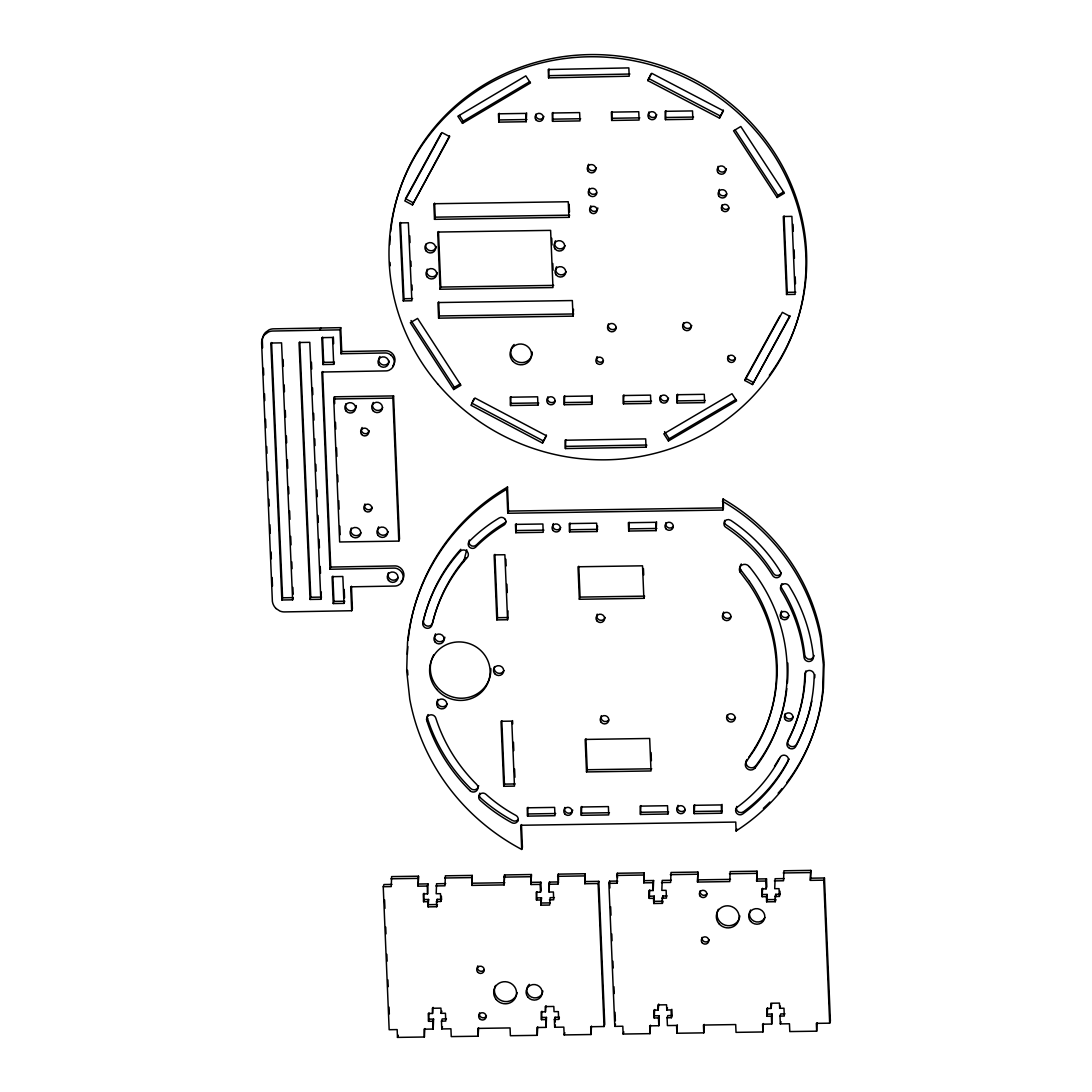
<?xml version="1.0" encoding="UTF-8"?>
<svg xmlns="http://www.w3.org/2000/svg" width="1092" height="1092" viewBox="0 0 1092 1092"><rect width="100%" height="100%" fill="white"/><g stroke="black" fill="none" stroke-linecap="round" stroke-linejoin="round"><path stroke-width="1.5" d="M407.33 654.354L407.821 646.532M463.718 561.629L466.721 549.754M320.052 330.207L320.761 328.01M323.669 362.339L334.425 362.175L333.715 364.359L322.959 364.537L323.669 362.339L322.59 337.141M390.827 354.927L388.602 353.617A8.299 7.958 18 0 0 385.176 352.975L341.018 353.753L340.035 329.852L340.745 327.655L273.505 328.842A11.097 10.647 18 0 0 269.001 329.866L265.397 332.5A12.776 12.258 18 0 0 262.339 341.004L262.599 347.816M341.018 353.753L341.741 351.569L340.745 327.655M333.729 398.976L334.439 396.792L393.57 395.918L399.508 538.916L398.798 541.1L339.653 541.973L333.729 398.976L392.861 398.102L393.57 395.918M282.569 597.802L293.325 597.624L292.615 599.822L281.859 599.986L282.569 597.802L271.594 342.547M412.435 204.927L449.645 136.609L442.001 132.582L404.804 200.901L412.435 204.927L449.549 135.899M403.276 300.914L399.74 222.918L408.34 222.768L411.875 300.764L403.276 300.914L403.985 298.73L400.518 222.427M462.476 123.355L530.48 82.978L525.839 75.867L457.835 116.23L462.476 123.355L463.185 121.171L529.743 81.654M321.321 591.987L320.83 599.29L310.073 599.453L310.797 597.269L299.809 342.014M435.203 217.158L569.615 215.165L568.891 217.349L434.493 219.342L435.203 217.158L434.616 203.112M276.058 608.531L279.893 611.042A11.125 10.661 18 0 0 284.493 611.916L351.679 610.728L350.682 586.827L394.84 586.049A8.326 7.985 18 0 0 398.211 585.271L400.314 583.892A9.528 9.146 18 0 0 399.713 570.092L397.529 568.768A8.299 7.958 18 0 0 394.089 568.113L330.03 569.246L330.74 567.062L322.631 371.539M333.947 601.378L344.703 601.201L343.994 603.385L333.237 603.562L333.947 601.378L332.869 576.167M440.076 289.243L437.701 232.05L550.614 230.371L552.975 287.565L440.076 289.243L440.786 287.06L438.493 231.545M526.631 112.872L526.194 121.717L498.785 122.127L499.221 113.281M573.505 309.282L573 316.148L438.588 318.154L439.298 315.957L438.711 301.924M351.679 610.728L352.388 608.544L351.46 586.227M548.593 77.86L548.211 69.533L628.828 67.895L629.224 76.208L548.593 77.86L548.989 69.014M453.671 389.53L460.933 385.244L417.594 318.414L410.333 322.7L453.671 389.53L454.381 387.346L460.182 383.906M552.538 121.335L552.197 113.008L579.62 112.599L579.961 120.925L552.538 121.335L552.975 112.49M511.233 403.344L538.656 402.934L537.947 405.118L510.524 405.528L510.96 396.683M611.684 120.448L611.343 112.135L638.752 111.725L639.107 120.052L611.684 120.448L612.121 111.602M426.576 719.451L427.286 717.267M427.518 718.522L426.808 720.706A175.252 168.045 18 0 0 469.901 790.567M521.471 824.569L522.413 847.242L521.703 849.439A216.039 207.152 18 0 1 409.773 699.221L406.702 670.857L407.507 642.465A216.039 207.152 18 0 1 506.838 489.202L507.48 486.909L508.476 511.07L507.766 513.267L722.822 510.073L723.532 507.876L508.476 511.07M424.815 1028.568L424.365 1037.004L397.488 1037.4L397.16 1029.592L389.162 1029.715L383.237 886.718L383.947 884.534L391.946 884.411M647.802 80.59L651.747 73.3L723.45 110.824L719.491 118.127L647.802 80.59L650.887 74.024M383.237 886.718L391.236 886.595L391.618 876.603L418.509 876.207L418.113 886.199L427.259 886.062L427.968 883.878L418.823 884.015M542.506 443.065L546.491 435.79L474.938 397.993L470.952 405.268L542.506 443.065L546.396 435.053M515.806 532.719L515.451 524.392L542.874 523.996L543.215 532.309L515.806 532.719L516.243 523.873M592.151 395.481L591.714 404.327L564.291 404.736L564.728 395.891M508.012 610.878L507.575 619.737L496.819 619.887L497.529 617.703L494.908 554.367M418.113 886.199L418.509 876.207M665.451 119.656L665.096 111.329L692.519 110.92L692.86 119.246L665.451 119.656L665.888 110.811M566.12 446.369L646.751 445.017L646.041 447.215L565.41 448.553L565.82 439.707M424.31 899.535L428.61 899.467L427.9 901.664L423.6 901.733L424.051 893.297M423.6 901.733L423.273 893.925L427.573 893.857L427.968 883.878M428.828 904.667L437.428 904.545L436.718 906.729L428.119 906.865L428.61 899.467M436.718 906.729L436.5 901.528L440.799 901.473L440.486 893.666L436.186 893.734L436.568 883.742L445.713 883.605M436.5 901.528L437.209 899.344L441.509 899.276L441.386 896.163M435.858 885.94L444.99 885.803L445.386 875.811L472.263 875.415L471.88 885.394L504.135 884.916L504.518 874.938L531.408 874.528L531.012 884.52L540.158 884.383L540.868 882.199L531.722 882.336M440.799 901.473L441.509 899.276M397.488 1037.4L398.198 1035.216M597.556 525.989L596.983 531.517L569.56 531.913L569.997 523.068M623.436 403.849L623.082 395.536L650.504 395.127L650.846 403.453L623.436 403.849L623.873 395.004M471.88 885.394L472.263 875.415M719.491 118.127L723.368 110.101M503.726 786.295L501.023 721.293L511.779 721.129L514.468 786.131L503.726 786.295L504.436 784.111L501.801 720.775M429.265 1019.136L433.565 1019.082L432.855 1021.266L428.555 1021.334L429.006 1012.898M428.555 1021.334L428.241 1013.526L432.541 1013.458L433.087 1007.37M424.365 1037.004L424.037 1029.196L433.183 1029.06L433.565 1019.082M478.583 1027.777L478.132 1036.199L451.242 1036.595L450.928 1028.801L441.782 1028.937L441.468 1021.143L445.768 1021.075L445.44 1013.267L441.141 1013.335L441.85 1011.151M441.468 1021.143L442.178 1018.945L446.478 1018.891M580.057 597.092L644.58 596.136L643.87 598.32L579.347 599.276L580.057 597.092L578.787 566.216M441.782 1028.937L442.492 1026.753M504.135 884.916L504.518 874.938M527.545 816.12L527.204 807.807L554.627 807.398L554.968 815.71L527.545 816.12L527.982 807.275M656.565 521.785L656.128 530.63L628.705 531.04L629.142 522.194M677.19 403.057L676.849 394.731L704.272 394.321L704.613 402.648L677.19 403.057L677.627 394.212M668.427 440.963L736.595 400.846L731.995 393.707L663.827 433.824L668.427 440.963L669.15 438.779L735.858 399.508M531.012 884.52L531.408 874.528M537.209 897.856L541.509 897.801L540.799 899.985L536.5 900.054L536.95 891.618M536.5 900.054L536.186 892.246L540.485 892.191L541.195 889.994L540.868 882.199M554.422 897.61L550.122 897.665L549.617 905.063L541.018 905.186L541.509 897.801M548.757 884.261L549.467 882.063L558.613 881.94L557.903 884.124L548.757 884.261L549.085 892.055L553.385 892L553.712 899.794L549.399 899.863M586.513 771.921L585.162 739.434L649.672 738.465L651.023 770.966L586.513 771.921L587.223 769.737L585.94 738.861M549.085 892.055L549.467 882.063M777.135 197.502L784.384 193.175L740.786 126.508L733.551 130.835L777.135 197.502L777.859 195.318L783.647 191.851M557.903 884.124L558.285 874.132L585.162 873.736L584.78 883.728L598.116 883.524L598.826 881.34L585.489 881.531M581.313 815.328L580.971 807.002L608.394 806.592L608.735 814.919L581.313 815.328L581.749 806.483M744.881 380.507L782.35 312.326L789.98 316.38L752.497 384.548L744.881 380.507L745.59 378.323L779.811 316.066M584.78 883.728L585.162 873.736M542.178 1017.457L546.478 1017.403L545.768 1019.587L541.455 1019.655L541.919 1011.219M478.132 1036.199L477.805 1028.405L510.06 1027.927L510.387 1035.721L537.264 1035.325L537.714 1026.889M541.455 1019.655L541.141 1011.847L545.44 1011.793L545.986 1005.705M752.497 384.548L789.871 315.67M537.264 1035.325L536.95 1027.517L546.082 1027.381L546.478 1017.403M786.527 294.499L783.292 216.503L791.891 216.38L795.126 294.376L786.527 294.499L787.236 292.315L784.07 216.011M722.822 510.073L723.15 498.907L723.464 506.388M554.367 1019.464L555.077 1017.266L559.377 1017.212L558.667 1019.396L554.367 1019.464L554.681 1027.258L563.827 1027.122L564.154 1034.929L591.031 1034.52L591.482 1026.098M554.681 1027.258L555.405 1025.074M608.872 883.36L609.582 881.176L617.649 881.053L616.939 883.251L608.872 883.36L614.796 1026.371L622.822 1026.248L623.122 1034.042L649.999 1033.646L650.45 1025.224M564.154 1034.929L564.864 1032.732M616.939 883.251L617.321 873.259L644.144 872.863L643.748 882.841L652.893 882.705L653.603 880.521L644.457 880.657M641.168 812.257L668.577 811.847L667.867 814.031L640.458 814.441L640.895 805.596M746.45 761.493L754.231 750.122A161.78 155.119 18 0 0 748.716 583.592L740.185 572.235L740.895 570.051A5.446 5.214 18 0 1 741.304 563.977M643.748 882.841L644.144 872.863M591.031 1034.52L590.704 1026.726L604.04 1026.521L604.75 1024.337L598.826 881.34M649.945 896.191L654.245 896.122L653.535 898.307L649.235 898.375L649.685 889.939M649.235 898.375L648.907 890.567L653.207 890.512L653.603 880.521M663.062 901.187L662.353 903.384L653.753 903.507L654.245 896.122M614.796 1026.371L615.506 1024.173M662.353 903.384L662.134 898.184L666.434 898.115L666.12 890.321L661.82 890.376L662.202 880.398L671.348 880.261M662.134 898.184L662.844 896L667.157 895.931M661.493 882.582L670.638 882.445L671.02 872.453L697.897 872.058L697.515 882.049L729.77 881.572L730.166 871.58L757.043 871.184L756.647 881.162L765.792 881.039L766.502 878.842L757.37 878.978M722.071 804.394L721.635 813.24L694.212 813.649L694.649 804.804M623.122 1034.042L623.832 1031.858M697.515 882.049L697.897 872.058M654.9 1015.792L659.199 1015.724L658.49 1017.908L654.19 1017.976L654.64 1009.554M654.19 1017.976L653.876 1010.182L658.176 1010.114L658.722 1004.026M649.999 1033.646L649.685 1025.852L658.817 1025.716L659.199 1015.724M704.217 1024.419L703.767 1032.855L676.89 1033.25L676.562 1025.443L667.417 1025.579L667.103 1017.785L671.403 1017.717L671.075 1009.923L666.775 1009.991L667.485 1007.793M667.103 1017.785L667.813 1015.601L672.112 1015.533L671.853 1009.295M671.403 1017.717L672.112 1015.533M755.514 766.065A5.419 5.187 18 0 1 748.102 766.666A5.419 5.187 18 0 1 746.969 759.513L746.3 761.684A5.419 5.187 18 0 0 747.392 768.85A5.419 5.187 18 0 0 754.804 768.249L755.528 766.065A172.318 165.22 18 0 0 786.854 688.629M736.827 828.855L736.117 831.039L735.749 822.071L520.693 825.265L521.703 849.439M676.89 1033.25L677.34 1024.815M756.647 881.162L757.043 871.184M762.844 894.512L767.144 894.444L766.434 896.628L762.134 896.696L762.585 888.274M762.134 896.696L761.82 888.902L766.12 888.833L766.83 886.649L766.502 878.842M767.362 899.644L775.962 899.521L775.252 901.705L766.652 901.828L767.144 894.444M775.252 901.705L775.047 896.505L779.347 896.436L779.019 888.642L774.719 888.711L775.102 878.719L784.247 878.582M775.047 896.505L775.757 894.321L780.057 894.252L779.92 891.127M774.392 880.903L783.537 880.766L783.919 870.774L810.81 870.379L810.36 880.37L823.75 880.179L824.46 877.982L811.069 878.186M779.347 896.436L780.057 894.252M810.36 880.37L810.81 870.379M767.812 1014.113L772.112 1014.045L771.402 1016.229L767.103 1016.297L767.553 1007.875M703.767 1032.855L703.439 1025.047L735.694 1024.569L736.022 1032.363L762.899 1031.967L763.363 1023.545M767.103 1016.297L766.775 1008.503L771.075 1008.435L771.675 1003.644M762.899 1031.967L762.585 1024.173L771.716 1024.037L772.112 1014.045M817.116 1022.74L816.666 1031.176L789.789 1031.571L789.461 1023.777L780.316 1023.9L780.002 1016.106L784.302 1016.038L783.974 1008.244L779.674 1008.312L780.384 1006.114M780.002 1016.106L780.712 1013.922L785.012 1013.854M780.316 1023.9L781.039 1021.716M816.666 1031.176L816.338 1023.368L829.674 1023.177L830.384 1020.979L824.46 877.982M441.1 133.374L405.514 198.717L413.158 202.73M472.454 401.624L474.051 398.717M754.941 747.924L753.098 750.846M752.62 751.555L750.695 754.422M749.699 755.828L750.204 755.118M748.702 757.22L749.208 756.524M549.317 75.662L629.934 74.024M403.985 298.73L412.585 298.566M340.035 329.852L272.795 331.04A11.097 10.647 18 0 0 268.291 332.064L264.687 334.698A12.776 12.258 18 0 0 261.63 343.188L272.372 601.323A12.722 12.203 18 0 0 276.058 608.531M341.741 351.569L385.885 350.778A8.299 7.958 18 0 1 389.312 351.433L391.537 352.743A9.541 9.146 18 0 1 392.656 365.929M330.74 567.062L394.813 565.929A8.299 7.958 18 0 1 398.239 566.571L400.45 567.881A9.528 9.146 18 0 1 400.982 581.667M310.797 597.269L321.539 597.092M499.494 119.943L526.917 119.533M553.248 119.137L580.671 118.741M612.394 118.264L639.816 117.854M666.161 117.472L693.57 117.062M440.786 287.06L553.685 285.381M787.236 292.315L795.836 292.192M439.298 315.957L573.71 313.964M565.001 402.538L592.424 402.143M624.146 401.665L651.555 401.255M677.9 400.873L705.323 400.464M516.516 530.535L543.925 530.125M570.27 529.729L597.693 529.32M629.415 528.856L656.838 528.446M497.529 617.703L508.285 617.54M587.223 769.737L651.733 768.782M504.436 784.111L515.178 783.947M528.255 813.936L555.678 813.526M582.022 813.131L609.445 812.721M694.922 811.452L722.344 811.056M390.909 878.801L417.786 878.391M444.676 877.995L471.553 877.599M503.808 877.122L530.698 876.726M557.575 876.316L584.452 875.921M616.611 875.443L643.434 875.047M670.311 874.651L697.187 874.242M729.442 873.764L756.333 873.368M783.21 872.972L810.087 872.576M472.59 883.21L504.845 882.732M698.225 879.852L730.48 879.374M541.728 903.002L550.327 902.866M654.463 901.323L661.629 901.214M648.512 78.406L720.201 115.929M471.662 403.084L543.215 440.881M745.59 378.323L753.207 382.364M740.895 570.051L749.467 581.381M735.189 130.057L777.859 195.318M459.473 115.465L463.185 121.171M411.042 320.516L454.381 387.346M664.537 431.64L669.15 438.779M821.293 636.895L824.078 662.489L823.423 688.124A202.525 194.185 18 0 1 786.718 782.623M820.583 639.079L823.368 664.673L822.713 690.308A202.525 194.185 18 0 1 736.063 830.957M407.534 670.27L407.903 675.033M409.732 235.831L410.046 242.615M410.892 261.261L411.124 266.352M411.971 284.998L412.203 290.09M646.041 447.215L645.686 438.888L565.042 440.24L565.41 448.553M333.347 336.964L333.633 343.68M344.198 589.434L344.553 597.843M333.715 364.359L332.555 337.469L321.799 337.646L322.959 364.537M343.994 603.385L342.833 576.494L332.091 576.672L333.237 603.562M311.438 362.257L311.739 369.069M312.544 387.783L312.831 394.594M313.636 413.308L313.936 420.12M314.742 438.834L315.028 445.645M315.834 464.359L316.12 471.171M316.926 489.885L317.226 496.696M318.031 515.41L318.318 522.222M319.055 539.243L319.424 547.747M320.229 566.461L320.516 573.273M320.83 599.29L309.787 342.328L299.031 342.506L310.073 599.453M283.074 359.391L283.374 366.189M284.179 384.916L284.466 391.714M285.271 410.442L285.572 417.24M286.363 435.967L286.664 442.765M287.401 459.787L287.756 468.291M288.561 487.018L288.861 493.83M289.585 510.838L289.953 519.355M290.69 536.363L291.059 544.881M291.782 561.889L292.083 568.7M292.888 587.414L293.175 594.225M292.615 599.822L281.559 342.861L270.802 343.038L281.859 599.986M823.75 880.179L829.674 1023.177M793.024 224.365L793.311 231.149M794.089 249.795L794.43 258.272M795.208 276.931L795.495 283.715M775.757 894.321L775.866 896.914M779.674 1008.312L779.456 1003.111L770.856 1003.234L771.075 1008.435M765.792 881.039L766.12 888.833M766.434 896.628L766.652 901.828M771.402 1016.229L771.716 1024.037M721.635 813.24L721.293 804.913L693.87 805.323L694.212 813.649M656.128 530.63L655.773 522.317L628.364 522.727L628.705 531.04M667.867 814.031L667.526 805.719L640.103 806.128L640.458 814.441M662.844 896L662.953 898.593M666.775 1009.991L666.557 1004.79L657.957 1004.913L658.176 1010.114M643.434 568.509L643.707 575.006M651.064 752.524L651.392 760.66M643.87 598.32L642.519 565.82L578.009 566.775L579.347 599.276M652.893 882.705L653.207 890.512M653.535 898.307L653.753 903.507M658.49 1017.908L658.817 1025.716M617.321 873.259L617.512 877.941M591.714 404.327L591.373 396L563.95 396.41L564.291 404.736M596.983 531.517L596.642 523.191L569.219 523.6L569.56 531.913M609.582 881.176L609.868 887.987M610.633 906.715L610.988 915.219M611.766 933.947L612.052 940.758M612.899 961.192L613.185 968.003M613.95 986.731L614.236 993.529M615.014 1012.257L615.369 1020.774M598.116 883.524L604.04 1026.521M569.15 204.245L569.478 212.039M568.891 217.349L568.25 201.747L433.838 203.74L434.493 219.342M573 316.148L572.345 300.546L437.933 302.552L438.588 318.154M551.733 238.274L552.02 245.004M552.784 263.513L553.057 270.243M558.285 874.132L558.544 880.37M526.194 121.717L525.853 113.404L498.43 113.814L498.785 122.127M537.947 405.118L537.605 396.805L510.182 397.215L510.524 405.528M558.667 1019.396L558.34 1011.601L554.04 1011.656L553.821 1006.455L545.222 1006.592L545.44 1011.793M555.077 1017.266L555.268 1021.948M540.158 884.383L540.485 892.191M540.799 899.985L541.018 905.186M545.768 1019.587L546.082 1027.381M506.756 489.093L507.766 513.267M505.869 559.213L506.142 565.874M506.906 584.206L507.248 592.547M512.558 720.611L512.694 723.941M513.458 742.287L513.8 750.613M514.564 768.945L514.905 777.286M507.575 619.737L504.873 554.736L494.13 554.886L496.819 619.887M437.209 899.344L437.319 901.951M441.141 1013.335L440.922 1008.134L432.323 1008.271L432.541 1013.458M427.259 886.062L427.573 893.857M427.9 901.664L428.119 906.865M432.855 1021.266L433.183 1029.06M392.861 398.102L398.798 541.1M384.575 899.849L384.93 908.367M385.708 927.081L385.995 933.892M386.841 954.326L387.114 961.137M387.892 979.865L388.179 986.677M389.025 1007.097L389.312 1013.908M334.439 396.792L334.712 403.603M335.49 422.331L335.776 429.142M336.554 447.857L336.909 456.374M337.687 475.102L337.96 481.913M338.738 500.641L339.093 509.145M339.803 526.167L340.158 534.684M330.03 569.246L321.853 372.031L385.913 370.898A8.326 7.985 18 0 0 389.284 370.133L391.4 368.755A9.541 9.146 18 0 0 390.8 354.955M263.445 368.222L263.732 375.034M264.51 393.748L264.783 400.559M265.561 419.273L265.916 427.777M266.694 446.492L266.98 453.303M267.758 472.017L268.1 480.521M268.878 499.235L269.164 506.033M269.942 524.761L270.297 533.265M271.062 551.979L271.348 558.776M272.126 577.491L272.481 586.008M517.103 992.614A11.48 11.002 18 0 1 502.334 1000.995A11.48 11.002 18 0 1 495.563 985.434M542.888 991.017A8.108 7.767 18 0 1 531.34 997.064A8.108 7.767 18 0 1 529.306 984.329M486.459 1015.942A3.781 3.631 18 0 1 481.599 1017.471A3.781 3.631 18 0 1 479.593 1012.844M484.275 969.819A3.781 3.631 18 0 1 479.238 970.692A3.781 3.631 18 0 1 477.859 965.86M709.295 939.625A3.781 3.631 18 0 1 704.695 941.754A3.781 3.631 18 0 1 702.088 937.4M739.83 915.915A11.48 11.002 18 0 1 725.211 925.183A11.48 11.002 18 0 1 718.331 909.281M764.864 917.567A8.108 7.767 18 0 1 753.726 921.047A8.108 7.767 18 0 1 750.6 909.991M707.043 893.72A3.781 3.631 18 0 1 700.218 890.635M356.32 405.569A5.405 5.173 18 0 1 350.095 410.769A5.405 5.173 18 0 1 345.905 403.699M360.947 532.855A5.405 5.173 18 0 1 353.753 535.066A5.405 5.173 18 0 1 351.283 528.05M388.192 531.517A5.405 5.173 18 0 1 380.63 534.67A5.405 5.173 18 0 1 378.719 526.808M382.65 407.657A5.405 5.173 18 0 1 375.225 409.746A5.405 5.173 18 0 1 373.246 402.416M369.328 430.78A4.054 3.89 18 0 1 363.759 433.347A4.054 3.89 18 0 1 362.094 427.504M372.331 507.316A4.054 3.89 18 0 1 366.912 509.404A4.054 3.89 18 0 1 364.974 503.985M398.102 577.518A5.405 5.173 18 0 1 391.004 579.62A5.405 5.173 18 0 1 388.411 572.781M389.339 361.111A5.405 5.173 18 0 1 381.75 364.482A5.405 5.173 18 0 1 379.907 356.483M390.69 231.518A209.309 200.696 18 0 1 670.256 68.769A209.309 200.696 18 0 1 769.328 375.293M390.253 265.725A209.309 200.696 18 0 1 390.035 262.462M389.817 244.526A209.309 200.696 18 0 1 390.267 236.377M555.214 400.764A4.191 4.013 18 0 1 549.726 402.102A4.191 4.013 18 0 1 547.843 396.846M668.563 398.143A4.191 4.013 18 0 1 663.499 400.778A4.191 4.013 18 0 1 660.496 395.905M656.811 114.742A4.191 4.013 18 0 1 651.501 117.294A4.191 4.013 18 0 1 648.907 112.012M543.912 116.421A4.191 4.013 18 0 1 538.847 119.055A4.191 4.013 18 0 1 535.844 114.182M565.069 245.604A5.405 5.173 18 0 1 557.657 248.266A5.405 5.173 18 0 1 555.459 240.827M436.309 246.546A5.405 5.173 18 0 1 429.866 250.628A5.405 5.173 18 0 1 425.798 244.117M437.387 272.55A5.405 5.173 18 0 1 430.439 276.494A5.405 5.173 18 0 1 427.245 269.178M566.147 271.608A5.405 5.173 18 0 1 558.735 274.269A5.405 5.173 18 0 1 556.524 266.817M596.669 192.861A4.327 4.15 18 0 1 589.38 188.329M596.409 167.704A4.327 4.15 18 0 1 590.554 170.297A4.327 4.15 18 0 1 588.602 164.25M616.379 327.368A4.327 4.15 18 0 1 610.797 329.224A4.327 4.15 18 0 1 608.476 323.887M691.782 325.498A4.327 4.15 18 0 1 686.295 328.255A4.327 4.15 18 0 1 683.592 322.768M726.767 193.912A4.327 4.15 18 0 1 720.843 195.127A4.327 4.15 18 0 1 719.451 189.366M726.371 168.673A4.327 4.15 18 0 1 721.007 171.894A4.327 4.15 18 0 1 718.099 166.339M532.241 352.061A10.797 10.36 18 0 1 517.444 361.752A10.797 10.36 18 0 1 514.1 344.485M735.489 358.19A3.781 3.631 18 0 1 730.753 360.019A3.781 3.631 18 0 1 728.432 355.528M603.398 360.769A3.781 3.631 18 0 1 598.252 361.575A3.781 3.631 18 0 1 597.119 356.606M728.869 208.012A3.781 3.631 18 0 1 722.181 204.723M597.843 207.971A3.781 3.631 18 0 1 593.011 211.247A3.781 3.631 18 0 1 590.868 205.801M780.125 757.493A154.75 148.376 18 0 1 737.291 807.138A4.423 4.245 18 0 0 736.568 813.117A4.423 4.245 18 0 0 742.778 813.936A163.527 156.798 18 0 0 788.001 761.506A4.477 4.3 18 0 0 786.008 755.678A4.477 4.3 18 0 0 780.029 757.438M740.185 572.235A5.446 5.214 18 0 1 741.918 565.055A5.446 5.214 18 0 1 749.385 566.912M426.754 720.543A4.75 4.559 18 0 1 429.975 714.96A4.75 4.559 18 0 1 435.845 718.181A165.861 159.036 18 0 0 476.603 784.343A4.737 4.545 18 0 1 476.549 790.813A4.737 4.545 18 0 1 469.874 790.594M518.058 819.505A4.354 4.177 18 0 1 512.571 820.542A162.053 155.378 18 0 1 480.821 798.143A4.341 4.163 18 0 1 479.838 793.161M460.797 549.29A175.225 168.018 18 0 0 423.519 620.474A4.723 4.532 18 0 0 427.081 626.003A4.723 4.532 18 0 0 432.705 622.699A165.82 158.995 18 0 1 465.929 557.671M506.087 521.403A4.354 4.177 18 0 1 504.613 522.932A153.412 147.092 18 0 0 476.371 544.99A4.341 4.163 18 0 1 469.355 540.062M724.747 520.365A4.423 4.245 18 0 0 724.952 523.245A4.395 4.218 18 0 0 726.549 525.115A154.723 148.348 18 0 1 773.436 573.409A4.423 4.245 18 0 0 781.312 572.931M781.776 583.742A4.723 4.532 18 0 0 781.817 588.356A165.261 158.449 18 0 1 804.763 655.145A4.723 4.532 18 0 0 814.113 655.487M805.828 670.993A4.723 4.532 18 0 0 805.486 672.59A165.261 158.449 18 0 1 788.11 739.98A4.723 4.532 18 0 0 790.239 746.136A4.723 4.532 18 0 0 796.559 744.184A174.638 167.445 18 0 0 811.82 701.05M814.864 674.61A174.638 167.445 18 0 1 814.728 677.777M778.828 759.008A154.75 148.376 18 0 1 774.501 766.202M788.929 758.817A4.477 4.3 18 0 1 788.711 759.322M788.711 759.322A163.527 156.798 18 0 1 743.502 811.752A4.423 4.245 18 0 1 736.745 806.428M605.159 617.43A4.327 4.15 18 0 1 599.412 619.983A4.327 4.15 18 0 1 597.215 614.141M503.985 670.515A5.132 4.914 18 0 1 497.392 672.945A5.132 4.914 18 0 1 494.512 666.598M572.74 810.155A4.191 4.013 18 0 1 567.362 812.967A4.191 4.013 18 0 1 564.864 807.438M673.245 526.494A4.191 4.013 18 0 1 665.915 522.604M735.503 717.471A4.327 4.15 18 0 1 727.368 714.687M608.735 720.051A4.327 4.15 18 0 1 601.296 715.792M793.311 716.611A4.327 4.15 18 0 1 787.892 718.7A4.327 4.15 18 0 1 785.244 713.567M560.742 527.491A4.191 4.013 18 0 1 554.995 529.292A4.191 4.013 18 0 1 553.371 523.587M788.97 615.451A4.327 4.15 18 0 1 782.909 616.925A4.327 4.15 18 0 1 781.654 610.947M447.242 703.63A5.132 4.914 18 0 1 440.363 706.237A5.132 4.914 18 0 1 437.933 699.371M685.271 809.459A4.191 4.013 18 0 1 679.524 810.947A4.191 4.013 18 0 1 678.023 805.309M731.039 616.557A4.327 4.15 18 0 1 725.115 617.785A4.327 4.15 18 0 1 723.696 612.025M444.867 637.209A5.132 4.914 18 0 1 438.056 641.386A5.132 4.914 18 0 1 435.585 633.824M427.477 718.359A4.75 4.559 18 0 1 428.078 714.564M478.665 785.68A4.737 4.545 18 0 1 470.584 788.41A175.252 168.045 18 0 1 427.491 718.522M490.827 668.536A30.385 29.129 18 0 1 453.917 697.351A30.385 29.129 18 0 1 433.783 654.75M722.385 501.201A202.525 194.185 18 0 1 820.679 639.066M749.481 566.857A172.877 165.752 18 0 1 787.223 672.426A172.318 165.22 18 0 1 754.831 768.277M408.135 640.267A216.039 207.152 18 0 1 507.548 487.018M723.095 499.003A202.525 194.185 18 0 1 821.389 636.882M782.049 788.574A202.525 194.185 18 0 1 778.146 793.188M769.901 802.047A202.525 194.185 18 0 1 763.349 808.353M749.426 581.408A161.78 155.119 18 0 1 754.886 747.897M787.414 683.032A172.318 165.22 18 0 0 787.782 677.381A172.877 165.752 18 0 0 787.81 663.021M780.343 571.525L780.33 571.485A163.527 156.784 18 0 0 730.766 520.352A4.423 4.245 18 0 0 724.242 525.443A4.395 4.218 18 0 0 725.839 527.299A154.723 148.348 18 0 1 772.726 575.593A4.423 4.245 18 0 0 778.528 577.299A4.423 4.245 18 0 0 780.521 571.853L780.343 571.525M496.273 999.549A11.48 11.002 18 0 0 515.82 996.887A11.48 11.002 18 0 0 503.248 981.804A11.48 11.002 18 0 0 496.273 999.549M527.955 997.173A8.108 7.767 18 0 0 541.728 995.167A8.108 7.767 18 0 0 532.746 984.602A8.108 7.767 18 0 0 527.955 997.173M479.524 1018.631A3.781 3.631 18 0 0 485.954 1017.703A3.781 3.631 18 0 0 481.777 1012.762A3.781 3.631 18 0 0 479.524 1018.631M477.6 972.085A3.781 3.631 18 0 0 484.029 971.157A3.781 3.631 18 0 0 479.838 966.229A3.781 3.631 18 0 0 477.6 972.085M702.156 942.737A3.781 3.631 18 0 0 708.585 941.809A3.781 3.631 18 0 0 704.395 936.868A3.781 3.631 18 0 0 702.156 942.737M718.973 923.723A11.48 11.002 18 0 0 738.479 920.897A11.48 11.002 18 0 0 725.771 905.923A11.48 11.002 18 0 0 718.973 923.723M750.573 921.279A8.108 7.767 18 0 0 764.345 919.287A8.108 7.767 18 0 0 755.377 908.708A8.108 7.767 18 0 0 750.573 921.279M700.231 896.204A3.781 3.631 18 0 0 706.661 895.263A3.781 3.631 18 0 0 702.47 890.335A3.781 3.631 18 0 0 700.231 896.204M346.082 411.042A5.405 5.173 18 0 0 355.269 409.787A5.405 5.173 18 0 0 349.358 402.689A5.405 5.173 18 0 0 346.082 411.042M351.255 535.844A5.405 5.173 18 0 0 360.442 534.589A5.405 5.173 18 0 0 354.531 527.491A5.405 5.173 18 0 0 351.255 535.844M378.132 535.449A5.405 5.173 18 0 0 387.319 534.193A5.405 5.173 18 0 0 381.408 527.095A5.405 5.173 18 0 0 378.132 535.449M372.959 410.647A5.405 5.173 18 0 0 382.145 409.391A5.405 5.173 18 0 0 376.235 402.293A5.405 5.173 18 0 0 372.959 410.647M361.575 434.439A4.054 3.89 18 0 0 368.468 433.456A4.054 3.89 18 0 0 364.005 428.16A4.054 3.89 18 0 0 361.575 434.439M364.728 510.483A4.054 3.89 18 0 0 371.621 509.514A4.054 3.89 18 0 0 367.158 504.204A4.054 3.89 18 0 0 364.728 510.483M388.506 580.425A5.405 5.173 18 0 0 397.679 579.088A5.405 5.173 18 0 0 391.7 572.044A5.405 5.173 18 0 0 388.506 580.425M379.252 365.288A5.405 5.173 18 0 0 388.438 363.95A5.405 5.173 18 0 0 382.446 356.907A5.405 5.173 18 0 0 379.252 365.288M437.551 383.729A209.309 200.696 18 0 0 793.311 332.186A209.309 200.696 18 0 0 561.616 58.968A209.309 200.696 18 0 0 437.551 383.729M547.734 403.262A4.191 4.013 18 0 0 554.859 402.252A4.191 4.013 18 0 0 550.245 396.778A4.191 4.013 18 0 0 547.734 403.262M660.646 401.583A4.191 4.013 18 0 0 667.758 400.587A4.191 4.013 18 0 0 663.144 395.099A4.191 4.013 18 0 0 660.646 401.583M648.894 118.182A4.191 4.013 18 0 0 656.019 117.185A4.191 4.013 18 0 0 651.392 111.698A4.191 4.013 18 0 0 648.894 118.182M535.995 119.861A4.191 4.013 18 0 0 543.106 118.851A4.191 4.013 18 0 0 538.492 113.377A4.191 4.013 18 0 0 535.995 119.861M555.159 249.044A5.405 5.173 18 0 0 564.359 247.802A5.405 5.173 18 0 0 558.435 240.704A5.405 5.173 18 0 0 555.159 249.044M426.126 250.969A5.405 5.173 18 0 0 435.326 249.713A5.405 5.173 18 0 0 429.402 242.615A5.405 5.173 18 0 0 426.126 250.969M427.204 276.972A5.405 5.173 18 0 0 436.404 275.716A5.405 5.173 18 0 0 430.48 268.618A5.405 5.173 18 0 0 427.204 276.972M556.237 275.048A5.405 5.173 18 0 0 565.438 273.792A5.405 5.173 18 0 0 559.514 266.694A5.405 5.173 18 0 0 556.237 275.048M589.202 195.004A4.327 4.15 18 0 0 596.56 194.007A4.327 4.15 18 0 0 591.823 188.329A4.327 4.15 18 0 0 589.202 195.004M588.219 171.28A4.327 4.15 18 0 0 595.577 170.27A4.327 4.15 18 0 0 590.84 164.592A4.327 4.15 18 0 0 588.219 171.28M608.476 330.194A4.327 4.15 18 0 0 615.833 329.197A4.327 4.15 18 0 0 611.097 323.505A4.327 4.15 18 0 0 608.476 330.194M683.578 329.074A4.327 4.15 18 0 0 690.936 328.078A4.327 4.15 18 0 0 686.199 322.399A4.327 4.15 18 0 0 683.578 329.074M719.068 196.383A4.327 4.15 18 0 0 726.426 195.386A4.327 4.15 18 0 0 721.689 189.708A4.327 4.15 18 0 0 719.068 196.383M718.086 172.645A4.327 4.15 18 0 0 725.443 171.649A4.327 4.15 18 0 0 720.706 165.97A4.327 4.15 18 0 0 718.086 172.645M512.53 360.879A10.797 10.36 18 0 0 530.889 358.217A10.797 10.36 18 0 0 518.932 344.116A10.797 10.36 18 0 0 512.53 360.879M728.446 361.083A3.781 3.631 18 0 0 734.875 360.155A3.781 3.631 18 0 0 730.684 355.228A3.781 3.631 18 0 0 728.446 361.083M596.723 363.049A3.781 3.631 18 0 0 603.153 362.107A3.781 3.631 18 0 0 598.976 357.18A3.781 3.631 18 0 0 596.723 363.049M722.194 210.278A3.781 3.631 18 0 0 728.623 209.35A3.781 3.631 18 0 0 724.433 204.422A3.781 3.631 18 0 0 722.194 210.278M590.472 212.244A3.781 3.631 18 0 0 596.901 211.316A3.781 3.631 18 0 0 592.724 206.374A3.781 3.631 18 0 0 590.472 212.244M517.717 821.143A4.354 4.177 18 0 0 515.929 815.437A153.371 147.065 18 0 1 485.926 794.266A4.341 4.163 18 0 0 479.811 794.403A4.341 4.163 18 0 0 480.111 800.327A162.053 155.378 18 0 0 511.861 822.726A4.354 4.177 18 0 0 517.717 821.143M466.721 551.119A4.723 4.532 18 0 0 460.087 551.487A175.225 168.018 18 0 0 422.809 622.658A4.723 4.532 18 0 0 426.371 628.187A4.723 4.532 18 0 0 431.995 624.883A165.82 158.995 18 0 1 467.253 557.548A4.723 4.532 18 0 0 466.721 551.119M505.2 519.369A4.354 4.177 18 0 0 499.221 517.963A162.176 155.501 18 0 0 469.383 541.277A4.341 4.163 18 0 0 469.546 547.188A4.341 4.163 18 0 0 475.662 547.174A153.412 147.092 18 0 1 503.903 525.115A4.354 4.177 18 0 0 505.2 519.369M782.732 584.329A4.723 4.532 18 0 0 781.108 590.554A165.261 158.449 18 0 1 804.053 657.329A4.723 4.532 18 0 0 808.913 661.534A4.723 4.532 18 0 0 813.431 657.207A4.791 4.6 18 0 0 813.417 656.633A174.638 167.445 18 0 0 789.202 586.09A4.723 4.532 18 0 0 782.732 584.329M789.53 748.334A4.723 4.532 18 0 0 795.85 746.368A174.638 167.445 18 0 0 814.195 675.211A4.791 4.6 18 0 0 814.154 674.624A4.723 4.532 18 0 0 809.281 670.447A4.723 4.532 18 0 0 804.777 674.788A165.261 158.449 18 0 1 787.4 742.164A4.723 4.532 18 0 0 789.53 748.334M597.01 620.952A4.327 4.15 18 0 0 604.354 619.887A4.327 4.15 18 0 0 599.576 614.236A4.327 4.15 18 0 0 597.01 620.952M494.676 673.668A5.132 4.914 18 0 0 503.398 672.413A5.132 4.914 18 0 0 497.72 665.711A5.132 4.914 18 0 0 494.676 673.668M564.755 813.854A4.191 4.013 18 0 0 571.88 812.844A4.191 4.013 18 0 0 567.267 807.37A4.191 4.013 18 0 0 564.755 813.854M665.915 528.774A4.191 4.013 18 0 0 673.041 527.764A4.191 4.013 18 0 0 668.413 522.29A4.191 4.013 18 0 0 665.915 528.774M727.559 720.474A4.327 4.15 18 0 0 734.902 719.41A4.327 4.15 18 0 0 730.125 713.772A4.327 4.15 18 0 0 727.559 720.474M601.214 722.344A4.327 4.15 18 0 0 608.558 721.28A4.327 4.15 18 0 0 603.78 715.642A4.327 4.15 18 0 0 601.214 722.344M785.353 719.614A4.327 4.15 18 0 0 792.696 718.55A4.327 4.15 18 0 0 787.919 712.912A4.327 4.15 18 0 0 785.353 719.614M553.016 530.453A4.191 4.013 18 0 0 560.128 529.443A4.191 4.013 18 0 0 555.514 523.969A4.191 4.013 18 0 0 553.016 530.453M781.149 618.208A4.327 4.15 18 0 0 788.492 617.144A4.327 4.15 18 0 0 783.715 611.506A4.327 4.15 18 0 0 781.149 618.208M437.796 707.002A5.132 4.914 18 0 0 446.532 705.814A5.132 4.914 18 0 0 440.909 699.071A5.132 4.914 18 0 0 437.796 707.002M677.668 812.175A4.191 4.013 18 0 0 684.78 811.165A4.191 4.013 18 0 0 680.166 805.691A4.191 4.013 18 0 0 677.668 812.175M723.354 619.068A4.327 4.15 18 0 0 730.698 618.004A4.327 4.15 18 0 0 725.921 612.366A4.327 4.15 18 0 0 723.354 619.068M435.094 642A5.132 4.914 18 0 0 443.83 640.813A5.132 4.914 18 0 0 438.22 634.07A5.132 4.914 18 0 0 435.094 642M436.65 689.38A30.385 29.129 18 0 0 488.288 681.899A30.385 29.129 18 0 0 454.654 642.246A30.385 29.129 18 0 0 436.65 689.38"/></g></svg>
